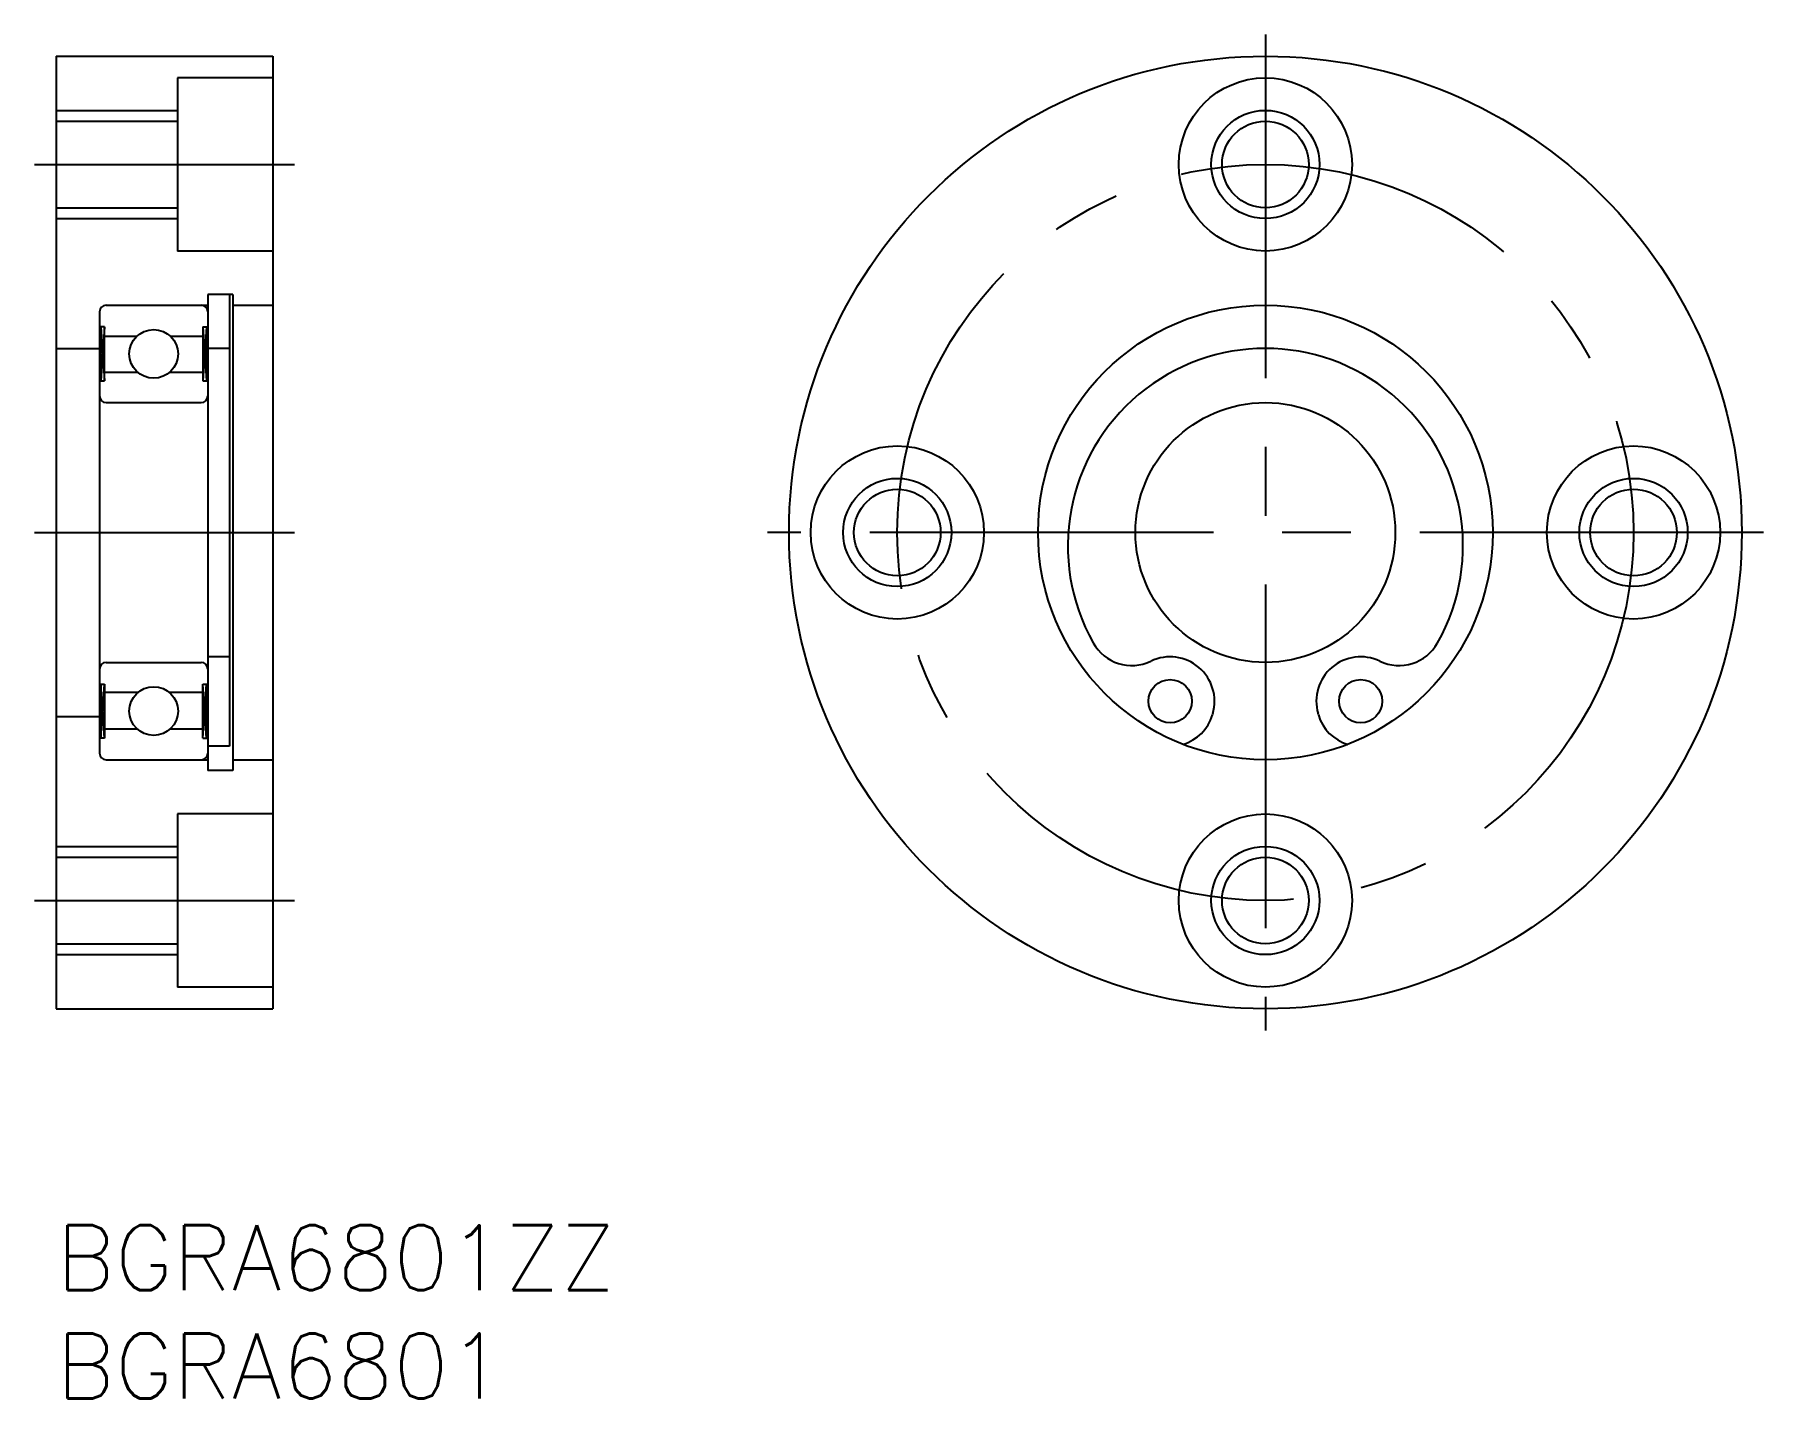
# Model space of a CAD drawing. Extents: x -1 to 78.8, y -8 to 55.
import ezdxf

# ---------------------------------------------------------------- set-up
doc = ezdxf.new("R2010")
doc.units = 0
doc.header["$LTSCALE"] = 0.5
doc.linetypes.add('CENTER', pattern=[50.8, 31.75, -6.35, 6.35, -6.35])
for name, color, linetype in [('MSM_CENTER', 1, 'CENTER'), ('MSM_CONTINUOUS', 7, 'CONTINUOUS'), ('MSM_NARROW', 5, 'CONTINUOUS'), ('MSM_PART_NUMBER', 7, 'CONTINUOUS')]:
    doc.layers.add(name, color=color, linetype=linetype)
doc.styles.get("Standard").update_dxf_attribs({"font": 'txt.shx', "height": 3, "bigfont": 'bigfont.shx'})

# ---------------------------------------------------------------- blocks, each defined once
blk = doc.blocks.new('*U9')
at = {"layer": 'MSM_PART_NUMBER'}
blk.add_text('BGRA6801ZZ', height=3, dxfattribs=at).set_placement((0, -3))
blk = doc.blocks.new('*U10')
at = {"layer": 'MSM_PART_NUMBER'}
blk.add_text('BGRA6801', height=3, dxfattribs=at).set_placement((0, -8))

msp = doc.modelspace()

# ---------------------------------------------------------------- linework, layer by layer
at = {"layer": 'MSM_CENTER'}
for p, q in [((55.842, 55), (55.842, 9)), ((-1, 49), (11, 49)), ((-1, 32), (11, 32)), ((78.842, 32), (32.842, 32)), ((-1, 15), (11, 15))]:
    msp.add_line(p, q, dxfattribs=at)
msp.add_circle((55.842, 32), 17, dxfattribs=at)
at = {"layer": 'MSM_CONTINUOUS'}
for p, q in [((0, 54), (10, 54)), ((0, 54), (0, 10)), ((10, 54), (10, 10)), ((5.6, 53), (5.6, 45)), ((10, 53), (5.6, 53)), ((0, 51), (5.6, 51)), ((0, 47), (5.6, 47)), ((10, 45), (5.6, 45)), ((2.3, 42.5), (7, 42.5)), ((7, 43), (7, 21)), ((8.15, 43, 0.5), (7, 43, 0.5)), ((8, 43), (8, 22.132)), ((8.15, 43), (8.15, 21)), ((8.15, 42.5), (10, 42.5)), ((2, 42.2), (2, 21.8)), ((2.23, 41.5), (2, 41.5)), ((2.058, 39), (2.058, 41.5)), ((2.058, 41.5), (2.23, 39)), ((2.23, 41.5), (2.058, 39)), ((2.23, 39), (2.23, 41.5)), ((2.23, 41.075), (3.735, 41.075)), ((5.265, 41.075), (6.77, 41.075)), ((6.77, 41.5), (7, 41.5)), ((6.77, 41.5), (6.77, 39)), ((6.77, 41.5), (6.943, 39)), ((6.943, 41.5), (6.77, 39)), ((6.943, 41.5), (6.943, 39)), ((0, 40.5), (2, 40.5)), ((8, 40.5, 0.5), (7, 40.5, 0.5)), ((3.775, 39.39), (2.23, 39.39)), ((6.77, 39.39), (5.225, 39.39)), ((2, 39), (2.23, 39)), ((6.77, 39), (7, 39)), ((2.3, 38), (6.7, 38)), ((2.3, 26), (6.7, 26)), ((8, 26.256, 0.5), (7, 26.256, 0.5)), ((2, 25), (2.23, 25)), ((2.058, 25), (2.058, 22.5)), ((2.058, 22.5), (2.23, 25)), ((2.23, 22.5), (2.058, 25)), ((2.23, 25), (2.23, 22.5)), ((6.77, 22.5), (6.77, 25)), ((6.77, 22.5), (6.943, 25)), ((6.943, 22.5), (6.77, 25)), ((6.77, 25), (7, 25)), ((6.943, 22.5), (6.943, 25)), ((3.775, 24.61), (2.23, 24.61)), ((6.77, 24.61), (5.225, 24.61)), ((0, 23.5), (2, 23.5)), ((53.41, 23.634), (53.393, 23.574)), ((58.291, 23.574), (58.273, 23.634)), ((2.23, 22.5), (2, 22.5)), ((2.23, 22.925), (3.735, 22.925)), ((5.265, 22.925), (6.77, 22.925)), ((6.77, 22.5), (7, 22.5)), ((8, 22.132, 0.5), (7, 22.132, 0.5)), ((2.3, 21.5), (7, 21.5)), ((8.15, 21, 0.5), (7, 21, 0.5)), ((8.15, 21.5), (10, 21.5)), ((10, 19), (5.6, 19)), ((5.6, 19), (5.6, 11)), ((0, 17), (5.6, 17)), ((0, 13), (5.6, 13)), ((10, 11), (5.6, 11)), ((0, 10), (10, 10))]:
    msp.add_line(p, q, dxfattribs=at)
for centre, radius in [((55.842, 32), 22), ((55.842, 49), 4), ((55.842, 49), 2), ((55.842, 32), 10.5), ((4.5, 40.25), 1.125), ((55.842, 32), 6), ((38.842, 32), 4), ((72.842, 32), 4), ((38.842, 32), 2), ((72.842, 32), 2), ((4.5, 23.75), 1.125), ((51.442, 24.206), 1), ((60.242, 24.206), 1), ((55.842, 15), 4), ((55.842, 15), 2)]:
    msp.add_circle(centre, radius, dxfattribs=at)
for centre, radius, start, end in [((2.3, 42.2), 0.3, 90, 180), ((6.7, 42.2), 0.3, 0, 90), ((55.842, 31.375), 9.125, 330.641, 209.359), ((2.3, 38.3), 0.3, 180, 270), ((6.7, 38.3), 0.3, 270, 0), ((49.675, 27.906), 2.05, 209.359, 295.51898), ((62.008, 27.906), 2.05, 244.48102, 330.641), ((2.3, 25.7), 0.3, 90, 180), ((6.7, 25.7), 0.3, 0, 90), ((51.442, 24.206), 2.05, 343.79404, 115.51898), ((60.242, 24.206), 2.05, 64.48102, 196.20596), ((51.472, 24.132), 2, 286.41591, 343.79404), ((60.211, 24.132), 2, 196.20596, 253.58409), ((2.3, 21.8), 0.3, 180, 270), ((6.7, 21.8), 0.3, 270, 0)]:
    msp.add_arc(centre, radius, start, end, dxfattribs=at)
at = {"layer": 'MSM_NARROW'}
for p, q in [((0, 51.5), (5.6, 51.5)), ((0, 46.5), (5.6, 46.5)), ((0, 17.5), (5.6, 17.5)), ((0, 12.5), (5.6, 12.5))]:
    msp.add_line(p, q, dxfattribs=at)
for centre in [(55.842, 49), (38.842, 32), (72.842, 32), (55.842, 15)]:
    msp.add_circle(centre, 2.5, dxfattribs=at)

# ---------------------------------------------------------------- block references
at = {"layer": 'MSM_CONTINUOUS'}
for name in ['*U9', '*U10']:
    msp.add_blockref(name, (0, 0), dxfattribs=at)

doc.saveas('drawing.dxf')
